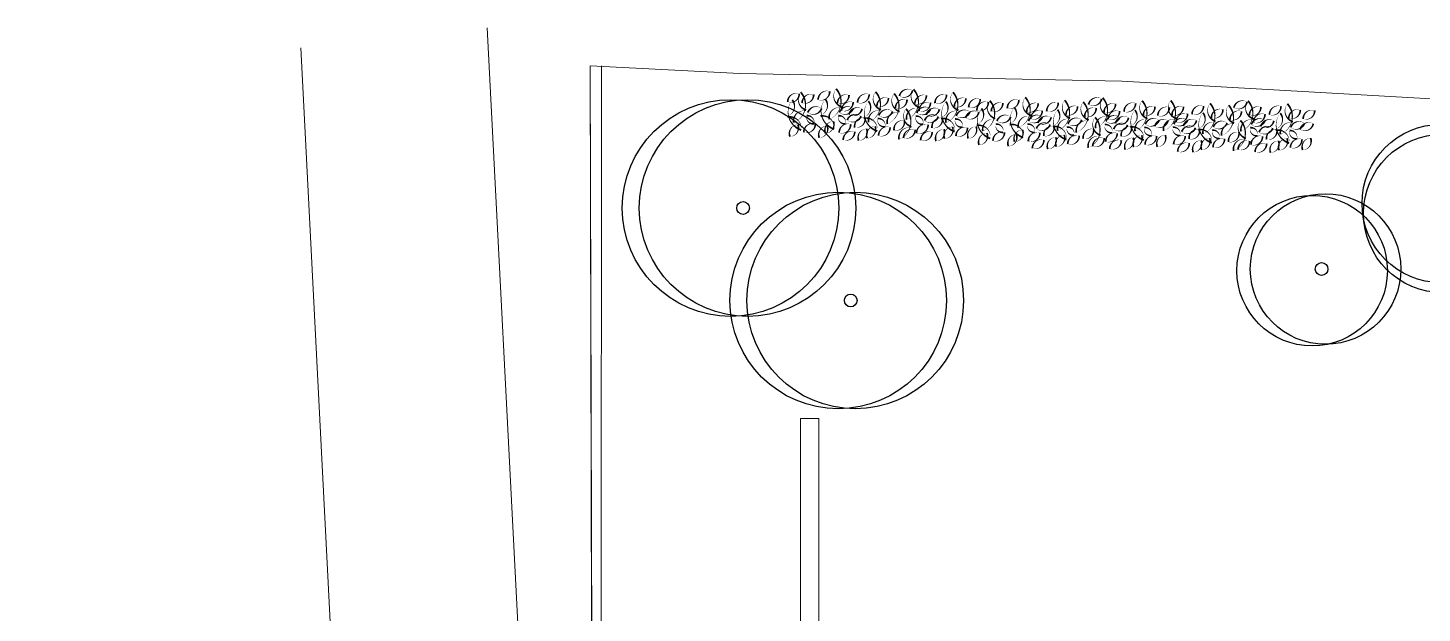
# Model space of a CAD drawing. Header units: metres. Extents: x -45 to 1930, y -347 to 488.
# Drawn here: x 7.01 to 44.99, y 64.46 to 80.4 of the extents above; entities that cross this region are included whole.
import ezdxf

# ---------------------------------------------------------------- set-up
doc = ezdxf.new("R2010")
doc.units = ezdxf.units.M
doc.layers.add('FLOATINGWINDOWS', color=2, linetype='Continuous', plot=False)
doc.layers.add('zariz.predmety', color=203, linetype='Continuous')

msp = doc.modelspace()

# ---------------------------------------------------------------- linework, layer by layer
at = {"linetype": 'Continuous', "lineweight": 0}
for p, q in [((19.522508, 80.396012), (20.608779, 59.272129)), ((22.389654, 58.320279), (22.332592, 79.360269)), ((22.632592, 79.360269), (22.631146, 58.320857)), ((28.0573, 62.758403), (28.0573, 69.754394)), ((28.0573, 69.754394), (28.5573, 69.754394)), ((28.5573, 62.758403), (28.5573, 69.754394))]:
    msp.add_line(p, q, dxfattribs=at)
at = {"linetype": 'Continuous', "lineweight": 0, "flags": 128}
msp.add_lwpolyline([(25.09693, 39.635417), (22.864761, 41.230726), (22.423188, 41.504493), (22.332592, 79.360269), (26.407242, 79.157821), (36.807508, 78.940775), (53.036465, 78.021349), (51.440097, 62.345346), (49.152899, 50.087991), (47.556644, 41.079784), (46.114932, 28.795587), (46.007088, 24.691131), (26.480012, 38.646941)], dxfattribs=at)
at = {"layer": 'FLOATINGWINDOWS', "linetype": 'Continuous', "lineweight": 0, "flags": 128}
msp.add_lwpolyline([(7.010759, 2.526944), (14.522281, 35.791142), (15.503061, 59.247647), (14.443281, 79.856367)], dxfattribs=at)
at = {"layer": 'zariz.predmety', "color": 253, "linetype": 'Continuous', "ltscale": 0.001}
for points in [[(28.023543, 78.605216, 0, 0, 0.520567051), (28.023543, 78.605216, 0, 0.05, 0.520567051), (27.709802, 78.375271, 0, 0.05, 0.520567051), (28.023543, 78.605216, 0.05, 0.05, 0)], [(28.061433, 78.64567, 0, 0, 0.520567051), (28.061433, 78.64567, 0, 0.05, 0.520567051), (28.211264, 78.157308, 0, 0.05, 0.520567051), (28.189584, 78.134206, 0, 0.05, 0.520567051), (27.87249, 77.814834, 0, 0.05, 0.520567051), (28.061433, 78.64567, 0.05, 0.05, 0)], [(28.854064, 78.667061, 0, 0, 0.520567051), (28.854064, 78.667061, 0, 0.05, 0.520567051), (28.540324, 78.437117, 0, 0.05, 0.520567051), (28.854064, 78.667061, 0.05, 0.05, 0)], [(29.028714, 78.735303, 0, 0, 0.520567051), (29.028714, 78.735303, 0, 0.05, 0.520567051), (29.178545, 78.24694, 0, 0.05, 0.520567051), (29.156865, 78.223839, 0, 0.05, 0.520567051), (28.83977, 77.904467, 0, 0.05, 0.520567051), (29.028714, 78.735303, 0.05, 0.05, 0)], [(29.927289, 78.587534, 0, 0, 0.520567051), (29.927289, 78.587534, 0, 0.05, 0.520567051), (29.613548, 78.357589, 0, 0.05, 0.520567051), (29.927289, 78.587534, 0.05, 0.05, 0)], [(30.101939, 78.655776, 0, 0, 0.520567051), (30.101939, 78.655776, 0, 0.05, 0.520567051), (30.25177, 78.167413, 0, 0.05, 0.520567051), (30.230089, 78.144312, 0, 0.05, 0.520567051), (29.912995, 77.82494, 0, 0.05, 0.520567051), (30.101939, 78.655776, 0.05, 0.05, 0)], [(30.608189, 78.606932, 0, 0, 0.520567051), (30.608189, 78.606932, 0, 0.05, 0.520567051), (30.75802, 78.11857, 0, 0.05, 0.520567051), (30.736339, 78.095468, 0, 0.05, 0.520567051), (30.419245, 77.776096, 0, 0.05, 0.520567051), (30.608189, 78.606932, 0.05, 0.05, 0)], [(30.753429, 78.538887, 0, 0, 0.520567051), (30.753429, 78.538887, 0, 0.05, 0.520567051), (31.109999, 78.694339, 0, 0.05, 0.520567051), (30.753429, 78.538887, 0.05, 0.05, 0)], [(31.136834, 78.723718, 0, 0, 0.520567051), (31.136834, 78.723718, 0, 0.05, 0.520567051), (31.286665, 78.235356, 0, 0.05, 0.520567051), (31.264984, 78.212254, 0, 0.05, 0.520567051), (30.94789, 77.892882, 0, 0.05, 0.520567051), (31.136834, 78.723718, 0.05, 0.05, 0)], [(32.210058, 78.644191, 0, 0, 0.520567051), (32.210058, 78.644191, 0, 0.05, 0.520567051), (32.359889, 78.155828, 0, 0.05, 0.520567051), (32.338209, 78.132727, 0, 0.05, 0.520567051), (32.021115, 77.813355, 0, 0.05, 0.520567051), (32.210058, 78.644191, 0.05, 0.05, 0)], [(28.075292, 77.615869, 0, 0, 0.520567051), (28.075292, 77.615869, 0, 0.05, 0.520567051), (27.705532, 77.968324, 0, 0.05, 0.520567051), (27.713125, 77.999083, 0, 0.05, 0.520567051), (27.833233, 78.432812, 0, 0.05, 0.520567051), (28.075292, 77.615869, 0.05, 0.05, 0)], [(28.417757, 78.582089, 0, 0, 0.520567051), (28.417757, 78.582089, 0, 0.05, 0.520567051), (28.104016, 78.352145, 0, 0.05, 0.520567051), (28.417757, 78.582089, 0.05, 0.05, 0)], [(28.631289, 78.201538, 0, 0, 0.520567051), (28.631289, 78.201538, 0, 0.05, 0.520567051), (28.258317, 78.091088, 0, 0.05, 0.520567051), (28.631289, 78.201538, 0.05, 0.05, 0)], [(28.973638, 77.639994, 0, 0, 0.520567051), (28.973638, 77.639994, 0, 0.05, 0.520567051), (28.603877, 77.992449, 0, 0.05, 0.520567051), (28.61147, 78.023207, 0, 0.05, 0.520567051), (28.731579, 78.456936, 0, 0.05, 0.520567051), (28.973638, 77.639994, 0.05, 0.05, 0)], [(29.380309, 78.570038, 0, 0, 0.520567051), (29.380309, 78.570038, 0, 0.05, 0.520567051), (29.066568, 78.340093, 0, 0.05, 0.520567051), (29.380309, 78.570038, 0.05, 0.05, 0)], [(29.492698, 78.201372, 0, 0, 0.520567051), (29.492698, 78.201372, 0, 0.05, 0.520567051), (29.119726, 78.090922, 0, 0.05, 0.520567051), (29.492698, 78.201372, 0.05, 0.05, 0)], [(29.490982, 78.373565, 0, 0, 0.520567051), (29.490982, 78.373565, 0, 0.05, 0.520567051), (29.177241, 78.143621, 0, 0.05, 0.520567051), (29.490982, 78.373565, 0.05, 0.05, 0)], [(29.377457, 78.035968, 0, 0, 0.520567051), (29.377457, 78.035968, 0, 0.05, 0.520567051), (29.734027, 78.19142, 0, 0.05, 0.520567051), (29.377457, 78.035968, 0.05, 0.05, 0)], [(30.149792, 77.583323, 0, 0, 0.520567051), (30.149792, 77.583323, 0, 0.05, 0.520567051), (29.780032, 77.935778, 0, 0.05, 0.520567051), (29.787624, 77.966536, 0, 0.05, 0.520567051), (29.907733, 78.400265, 0, 0.05, 0.520567051), (30.149792, 77.583323, 0.05, 0.05, 0)], [(30.453533, 78.490511, 0, 0, 0.520567051), (30.453533, 78.490511, 0, 0.05, 0.520567051), (30.139792, 78.260566, 0, 0.05, 0.520567051), (30.453533, 78.490511, 0.05, 0.05, 0)], [(30.959783, 78.441667, 0, 0, 0.520567051), (30.959783, 78.441667, 0, 0.05, 0.520567051), (30.646043, 78.211723, 0, 0.05, 0.520567051), (30.959783, 78.441667, 0.05, 0.05, 0)], [(31.488428, 78.558453, 0, 0, 0.520567051), (31.488428, 78.558453, 0, 0.05, 0.520567051), (31.174688, 78.328509, 0, 0.05, 0.520567051), (31.488428, 78.558453, 0.05, 0.05, 0)], [(31.600818, 78.189787, 0, 0, 0.520567051), (31.600818, 78.189787, 0, 0.05, 0.520567051), (31.227845, 78.079338, 0, 0.05, 0.520567051), (31.600818, 78.189787, 0.05, 0.05, 0)], [(31.599101, 78.361981, 0, 0, 0.520567051), (31.599101, 78.361981, 0, 0.05, 0.520567051), (31.28536, 78.132036, 0, 0.05, 0.520567051), (31.599101, 78.361981, 0.05, 0.05, 0)], [(32.035409, 78.575949, 0, 0, 0.520567051), (32.035409, 78.575949, 0, 0.05, 0.520567051), (31.721668, 78.346005, 0, 0.05, 0.520567051), (32.035409, 78.575949, 0.05, 0.05, 0)], [(32.257911, 77.571738, 0, 0, 0.520567051), (32.257911, 77.571738, 0, 0.05, 0.520567051), (31.888151, 77.924193, 0, 0.05, 0.520567051), (31.895744, 77.954951, 0, 0.05, 0.520567051), (32.015853, 78.388681, 0, 0.05, 0.520567051), (32.257911, 77.571738, 0.05, 0.05, 0)], [(32.561653, 78.478926, 0, 0, 0.520567051), (32.561653, 78.478926, 0, 0.05, 0.520567051), (32.247912, 78.248982, 0, 0.05, 0.520567051), (32.561653, 78.478926, 0.05, 0.05, 0)], [(32.954239, 78.461981, 0, 0, 0.520567051), (32.954239, 78.461981, 0, 0.05, 0.520567051), (32.640498, 78.232037, 0, 0.05, 0.520567051), (32.954239, 78.461981, 0.05, 0.05, 0)], [(33.17566, 78.374756, 0, 0, 0.520567051), (33.17566, 78.374756, 0, 0.05, 0.520567051), (32.861919, 78.144812, 0, 0.05, 0.520567051), (33.17566, 78.374756, 0.05, 0.05, 0)], [(33.21355, 78.41521, 0, 0, 0.520567051), (33.21355, 78.41521, 0, 0.05, 0.520567051), (33.363381, 77.926848, 0, 0.05, 0.520567051), (33.341701, 77.903747, 0, 0.05, 0.520567051), (33.024607, 77.584375, 0, 0.05, 0.520567051), (33.21355, 78.41521, 0.05, 0.05, 0)], [(33.569874, 78.35163, 0, 0, 0.520567051), (33.569874, 78.35163, 0, 0.05, 0.520567051), (33.256133, 78.121685, 0, 0.05, 0.520567051), (33.569874, 78.35163, 0.05, 0.05, 0)], [(34.006181, 78.436601, 0, 0, 0.520567051), (34.006181, 78.436601, 0, 0.05, 0.520567051), (33.692441, 78.206657, 0, 0.05, 0.520567051), (34.006181, 78.436601, 0.05, 0.05, 0)], [(34.125755, 77.409534, 0, 0, 0.520567051), (34.125755, 77.409534, 0, 0.05, 0.520567051), (33.755994, 77.761989, 0, 0.05, 0.520567051), (33.763587, 77.792747, 0, 0.05, 0.520567051), (33.883696, 78.226477, 0, 0.05, 0.520567051), (34.125755, 77.409534, 0.05, 0.05, 0)], [(34.180831, 78.504843, 0, 0, 0.520567051), (34.180831, 78.504843, 0, 0.05, 0.520567051), (34.330662, 78.016481, 0, 0.05, 0.520567051), (34.308982, 77.993379, 0, 0.05, 0.520567051), (33.991887, 77.674007, 0, 0.05, 0.520567051), (34.180831, 78.504843, 0.05, 0.05, 0)], [(34.532426, 78.339578, 0, 0, 0.520567051), (34.532426, 78.339578, 0, 0.05, 0.520567051), (34.218685, 78.109634, 0, 0.05, 0.520567051), (34.532426, 78.339578, 0.05, 0.05, 0)], [(35.079406, 78.357074, 0, 0, 0.520567051), (35.079406, 78.357074, 0, 0.05, 0.520567051), (34.765665, 78.12713, 0, 0.05, 0.520567051), (35.079406, 78.357074, 0.05, 0.05, 0)], [(35.254056, 78.425316, 0, 0, 0.520567051), (35.254056, 78.425316, 0, 0.05, 0.520567051), (35.403887, 77.936953, 0, 0.05, 0.520567051), (35.382206, 77.913852, 0, 0.05, 0.520567051), (35.065112, 77.59448, 0, 0.05, 0.520567051), (35.254056, 78.425316, 0.05, 0.05, 0)], [(35.60565, 78.260051, 0, 0, 0.520567051), (35.60565, 78.260051, 0, 0.05, 0.520567051), (35.29191, 78.030107, 0, 0.05, 0.520567051), (35.60565, 78.260051, 0.05, 0.05, 0)], [(35.760306, 78.376472, 0, 0, 0.520567051), (35.760306, 78.376472, 0, 0.05, 0.520567051), (35.910137, 77.88811, 0, 0.05, 0.520567051), (35.888456, 77.865009, 0, 0.05, 0.520567051), (35.571362, 77.545637, 0, 0.05, 0.520567051), (35.760306, 78.376472, 0.05, 0.05, 0)], [(36.1119, 78.211208, 0, 0, 0.520567051), (36.1119, 78.211208, 0, 0.05, 0.520567051), (35.79816, 77.981263, 0, 0.05, 0.520567051), (36.1119, 78.211208, 0.05, 0.05, 0)], [(35.905546, 78.308427, 0, 0, 0.520567051), (35.905546, 78.308427, 0, 0.05, 0.520567051), (36.262116, 78.463879, 0, 0.05, 0.520567051), (35.905546, 78.308427, 0.05, 0.05, 0)], [(36.288951, 78.493258, 0, 0, 0.520567051), (36.288951, 78.493258, 0, 0.05, 0.520567051), (36.438782, 78.004896, 0, 0.05, 0.520567051), (36.417101, 77.981795, 0, 0.05, 0.520567051), (36.100007, 77.662423, 0, 0.05, 0.520567051), (36.288951, 78.493258, 0.05, 0.05, 0)], [(36.640545, 78.327994, 0, 0, 0.520567051), (36.640545, 78.327994, 0, 0.05, 0.520567051), (36.326805, 78.098049, 0, 0.05, 0.520567051), (36.640545, 78.327994, 0.05, 0.05, 0)], [(37.187526, 78.34549, 0, 0, 0.520567051), (37.187526, 78.34549, 0, 0.05, 0.520567051), (36.873785, 78.115545, 0, 0.05, 0.520567051), (37.187526, 78.34549, 0.05, 0.05, 0)], [(37.362175, 78.413731, 0, 0, 0.520567051), (37.362175, 78.413731, 0, 0.05, 0.520567051), (37.512006, 77.925369, 0, 0.05, 0.520567051), (37.490326, 77.902267, 0, 0.05, 0.520567051), (37.173232, 77.582895, 0, 0.05, 0.520567051), (37.362175, 78.413731, 0.05, 0.05, 0)], [(37.71377, 78.248466, 0, 0, 0.520567051), (37.71377, 78.248466, 0, 0.05, 0.520567051), (37.400029, 78.018522, 0, 0.05, 0.520567051), (37.71377, 78.248466, 0.05, 0.05, 0)], [(38.106356, 78.231521, 0, 0, 0.520567051), (38.106356, 78.231521, 0, 0.05, 0.520567051), (37.792615, 78.001577, 0, 0.05, 0.520567051), (38.106356, 78.231521, 0.05, 0.05, 0)], [(38.140748, 78.419884, 0, 0, 0.520567051), (38.140748, 78.419884, 0, 0.05, 0.520567051), (38.290579, 77.931522, 0, 0.05, 0.520567051), (38.268899, 77.90842, 0, 0.05, 0.520567051), (37.951805, 77.589048, 0, 0.05, 0.520567051), (38.140748, 78.419884, 0.05, 0.05, 0)], [(38.492343, 78.254619, 0, 0, 0.520567051), (38.492343, 78.254619, 0, 0.05, 0.520567051), (38.178602, 78.024675, 0, 0.05, 0.520567051), (38.492343, 78.254619, 0.05, 0.05, 0)], [(39.039323, 78.272115, 0, 0, 0.520567051), (39.039323, 78.272115, 0, 0.05, 0.520567051), (38.725582, 78.042171, 0, 0.05, 0.520567051), (39.039323, 78.272115, 0.05, 0.05, 0)], [(39.213973, 78.340357, 0, 0, 0.520567051), (39.213973, 78.340357, 0, 0.05, 0.520567051), (39.363804, 77.851994, 0, 0.05, 0.520567051), (39.342123, 77.828893, 0, 0.05, 0.520567051), (39.025029, 77.509521, 0, 0.05, 0.520567051), (39.213973, 78.340357, 0.05, 0.05, 0)], [(39.720223, 78.291513, 0, 0, 0.520567051), (39.720223, 78.291513, 0, 0.05, 0.520567051), (39.870054, 77.803151, 0, 0.05, 0.520567051), (39.848374, 77.780049, 0, 0.05, 0.520567051), (39.531279, 77.460678, 0, 0.05, 0.520567051), (39.720223, 78.291513, 0.05, 0.05, 0)], [(39.865463, 78.223468, 0, 0, 0.520567051), (39.865463, 78.223468, 0, 0.05, 0.520567051), (40.222034, 78.37892, 0, 0.05, 0.520567051), (39.865463, 78.223468, 0.05, 0.05, 0)], [(40.248868, 78.408299, 0, 0, 0.520567051), (40.248868, 78.408299, 0, 0.05, 0.520567051), (40.398699, 77.919937, 0, 0.05, 0.520567051), (40.377019, 77.896835, 0, 0.05, 0.520567051), (40.059924, 77.577463, 0, 0.05, 0.520567051), (40.248868, 78.408299, 0.05, 0.05, 0)], [(40.600463, 78.243035, 0, 0, 0.520567051), (40.600463, 78.243035, 0, 0.05, 0.520567051), (40.286722, 78.01309, 0, 0.05, 0.520567051), (40.600463, 78.243035, 0.05, 0.05, 0)], [(41.147443, 78.26053, 0, 0, 0.520567051), (41.147443, 78.26053, 0, 0.05, 0.520567051), (40.833702, 78.030586, 0, 0.05, 0.520567051), (41.147443, 78.26053, 0.05, 0.05, 0)], [(41.322093, 78.328772, 0, 0, 0.520567051), (41.322093, 78.328772, 0, 0.05, 0.520567051), (41.471924, 77.84041, 0, 0.05, 0.520567051), (41.450243, 77.817308, 0, 0.05, 0.520567051), (41.133149, 77.497936, 0, 0.05, 0.520567051), (41.322093, 78.328772, 0.05, 0.05, 0)], [(28.427004, 77.782257, 0, 0, 0.520567051), (28.427004, 77.782257, 0, 0.05, 0.520567051), (28.227294, 78.00455, 0, 0.05, 0.520567051), (28.427004, 77.782257, 0.05, 0.05, 0)], [(28.953874, 77.850791, 0, 0, 0.520567051), (28.953874, 77.850791, 0, 0.05, 0.520567051), (28.738424, 77.526925, 0, 0.05, 0.520567051), (28.953874, 77.850791, 0.05, 0.05, 0)], [(29.288413, 77.782091, 0, 0, 0.520567051), (29.288413, 77.782091, 0, 0.05, 0.520567051), (29.088703, 78.004384, 0, 0.05, 0.520567051), (29.288413, 77.782091, 0.05, 0.05, 0)], [(29.704514, 77.993014, 0, 0, 0.520567051), (29.704514, 77.993014, 0, 0.05, 0.520567051), (29.331541, 77.882564, 0, 0.05, 0.520567051), (29.704514, 77.993014, 0.05, 0.05, 0)], [(29.534305, 77.68391, 0, 0, 0.520567051), (29.534305, 77.68391, 0, 0.05, 0.520567051), (29.817406, 77.950671, 0, 0.05, 0.520567051), (29.534305, 77.68391, 0.05, 0.05, 0)], [(30.361638, 77.702564, 0, 0, 0.520567051), (30.361638, 77.702564, 0, 0.05, 0.520567051), (30.161928, 77.924857, 0, 0.05, 0.520567051), (30.361638, 77.702564, 0.05, 0.05, 0)], [(30.565923, 78.121845, 0, 0, 0.520567051), (30.565923, 78.121845, 0, 0.05, 0.520567051), (30.19295, 78.011395, 0, 0.05, 0.520567051), (30.565923, 78.121845, 0.05, 0.05, 0)], [(30.607529, 77.604383, 0, 0, 0.520567051), (30.607529, 77.604383, 0, 0.05, 0.520567051), (30.890631, 77.871144, 0, 0.05, 0.520567051), (30.607529, 77.604383, 0.05, 0.05, 0)], [(30.93162, 78.190823, 0, 0, 0.520567051), (30.93162, 78.190823, 0, 0.05, 0.520567051), (31.081451, 77.702461, 0, 0.05, 0.520567051), (31.059771, 77.679359, 0, 0.05, 0.520567051), (30.742677, 77.359988, 0, 0.05, 0.520567051), (30.93162, 78.190823, 0.05, 0.05, 0)], [(31.396533, 77.770506, 0, 0, 0.520567051), (31.396533, 77.770506, 0, 0.05, 0.520567051), (31.196823, 77.992799, 0, 0.05, 0.520567051), (31.396533, 77.770506, 0.05, 0.05, 0)], [(31.812634, 77.98143, 0, 0, 0.520567051), (31.812634, 77.98143, 0, 0.05, 0.520567051), (31.439661, 77.87098, 0, 0.05, 0.520567051), (31.812634, 77.98143, 0.05, 0.05, 0)], [(31.485576, 78.024383, 0, 0, 0.520567051), (31.485576, 78.024383, 0, 0.05, 0.520567051), (31.842147, 78.179835, 0, 0.05, 0.520567051), (31.485576, 78.024383, 0.05, 0.05, 0)], [(31.642425, 77.672325, 0, 0, 0.520567051), (31.642425, 77.672325, 0, 0.05, 0.520567051), (31.925526, 77.939086, 0, 0.05, 0.520567051), (31.642425, 77.672325, 0.05, 0.05, 0)], [(32.469757, 77.690979, 0, 0, 0.520567051), (32.469757, 77.690979, 0, 0.05, 0.520567051), (32.270048, 77.913272, 0, 0.05, 0.520567051), (32.469757, 77.690979, 0.05, 0.05, 0)], [(32.674043, 78.11026, 0, 0, 0.520567051), (32.674043, 78.11026, 0, 0.05, 0.520567051), (32.30107, 77.99981, 0, 0.05, 0.520567051), (32.674043, 78.11026, 0.05, 0.05, 0)], [(32.558801, 77.944856, 0, 0, 0.520567051), (32.558801, 77.944856, 0, 0.05, 0.520567051), (32.915371, 78.100308, 0, 0.05, 0.520567051), (32.558801, 77.944856, 0.05, 0.05, 0)], [(33.227409, 77.38541, 0, 0, 0.520567051), (33.227409, 77.38541, 0, 0.05, 0.520567051), (32.857649, 77.737865, 0, 0.05, 0.520567051), (32.865242, 77.768623, 0, 0.05, 0.520567051), (32.98535, 78.202352, 0, 0.05, 0.520567051), (33.227409, 77.38541, 0.05, 0.05, 0)], [(33.783406, 77.971079, 0, 0, 0.520567051), (33.783406, 77.971079, 0, 0.05, 0.520567051), (33.410434, 77.860629, 0, 0.05, 0.520567051), (33.783406, 77.971079, 0.05, 0.05, 0)], [(34.644815, 77.970912, 0, 0, 0.520567051), (34.644815, 77.970912, 0, 0.05, 0.520567051), (34.271843, 77.860463, 0, 0.05, 0.520567051), (34.644815, 77.970912, 0.05, 0.05, 0)], [(34.643099, 78.143106, 0, 0, 0.520567051), (34.643099, 78.143106, 0, 0.05, 0.520567051), (34.329358, 77.913161, 0, 0.05, 0.520567051), (34.643099, 78.143106, 0.05, 0.05, 0)], [(34.529574, 77.805508, 0, 0, 0.520567051), (34.529574, 77.805508, 0, 0.05, 0.520567051), (34.886144, 77.96096, 0, 0.05, 0.520567051), (34.529574, 77.805508, 0.05, 0.05, 0)], [(35.301909, 77.352863, 0, 0, 0.520567051), (35.301909, 77.352863, 0, 0.05, 0.520567051), (34.932149, 77.705318, 0, 0.05, 0.520567051), (34.939741, 77.736076, 0, 0.05, 0.520567051), (35.05985, 78.169806, 0, 0.05, 0.520567051), (35.301909, 77.352863, 0.05, 0.05, 0)], [(35.71804, 77.891385, 0, 0, 0.520567051), (35.71804, 77.891385, 0, 0.05, 0.520567051), (35.345067, 77.780935, 0, 0.05, 0.520567051), (35.71804, 77.891385, 0.05, 0.05, 0)], [(36.083737, 77.960364, 0, 0, 0.520567051), (36.083737, 77.960364, 0, 0.05, 0.520567051), (36.233569, 77.472001, 0, 0.05, 0.520567051), (36.211888, 77.4489, 0, 0.05, 0.520567051), (35.894794, 77.129528, 0, 0.05, 0.520567051), (36.083737, 77.960364, 0.05, 0.05, 0)], [(36.752935, 77.959328, 0, 0, 0.520567051), (36.752935, 77.959328, 0, 0.05, 0.520567051), (36.379962, 77.848878, 0, 0.05, 0.520567051), (36.752935, 77.959328, 0.05, 0.05, 0)], [(36.751218, 78.131521, 0, 0, 0.520567051), (36.751218, 78.131521, 0, 0.05, 0.520567051), (36.437477, 77.901576, 0, 0.05, 0.520567051), (36.751218, 78.131521, 0.05, 0.05, 0)], [(36.637693, 77.793923, 0, 0, 0.520567051), (36.637693, 77.793923, 0, 0.05, 0.520567051), (36.994264, 77.949375, 0, 0.05, 0.520567051), (36.637693, 77.793923, 0.05, 0.05, 0)], [(37.410029, 77.341278, 0, 0, 0.520567051), (37.410029, 77.341278, 0, 0.05, 0.520567051), (37.040268, 77.693733, 0, 0.05, 0.520567051), (37.047861, 77.724492, 0, 0.05, 0.520567051), (37.16797, 78.158221, 0, 0.05, 0.520567051), (37.410029, 77.341278, 0.05, 0.05, 0)], [(37.82616, 77.8798, 0, 0, 0.520567051), (37.82616, 77.8798, 0, 0.05, 0.520567051), (37.453187, 77.769351, 0, 0.05, 0.520567051), (37.82616, 77.8798, 0.05, 0.05, 0)], [(37.710918, 77.714396, 0, 0, 0.520567051), (37.710918, 77.714396, 0, 0.05, 0.520567051), (38.067488, 77.869848, 0, 0.05, 0.520567051), (37.710918, 77.714396, 0.05, 0.05, 0)], [(38.604733, 77.885953, 0, 0, 0.520567051), (38.604733, 77.885953, 0, 0.05, 0.520567051), (38.23176, 77.775504, 0, 0.05, 0.520567051), (38.604733, 77.885953, 0.05, 0.05, 0)], [(38.603016, 78.058147, 0, 0, 0.520567051), (38.603016, 78.058147, 0, 0.05, 0.520567051), (38.289275, 77.828202, 0, 0.05, 0.520567051), (38.603016, 78.058147, 0.05, 0.05, 0)], [(38.489491, 77.720549, 0, 0, 0.520567051), (38.489491, 77.720549, 0, 0.05, 0.520567051), (38.846061, 77.876001, 0, 0.05, 0.520567051), (38.489491, 77.720549, 0.05, 0.05, 0)], [(39.261826, 77.267904, 0, 0, 0.520567051), (39.261826, 77.267904, 0, 0.05, 0.520567051), (38.892066, 77.620359, 0, 0.05, 0.520567051), (38.899659, 77.651117, 0, 0.05, 0.520567051), (39.019767, 78.084847, 0, 0.05, 0.520567051), (39.261826, 77.267904, 0.05, 0.05, 0)], [(39.565568, 78.175092, 0, 0, 0.520567051), (39.565568, 78.175092, 0, 0.05, 0.520567051), (39.251827, 77.945148, 0, 0.05, 0.520567051), (39.565568, 78.175092, 0.05, 0.05, 0)], [(39.677957, 77.806426, 0, 0, 0.520567051), (39.677957, 77.806426, 0, 0.05, 0.520567051), (39.304985, 77.695976, 0, 0.05, 0.520567051), (39.677957, 77.806426, 0.05, 0.05, 0)], [(40.071818, 78.126249, 0, 0, 0.520567051), (40.071818, 78.126249, 0, 0.05, 0.520567051), (39.758077, 77.896304, 0, 0.05, 0.520567051), (40.071818, 78.126249, 0.05, 0.05, 0)], [(40.043655, 77.875405, 0, 0, 0.520567051), (40.043655, 77.875405, 0, 0.05, 0.520567051), (40.193486, 77.387042, 0, 0.05, 0.520567051), (40.171805, 77.363941, 0, 0.05, 0.520567051), (39.854711, 77.044569, 0, 0.05, 0.520567051), (40.043655, 77.875405, 0.05, 0.05, 0)], [(40.712852, 77.874369, 0, 0, 0.520567051), (40.712852, 77.874369, 0, 0.05, 0.520567051), (40.33988, 77.763919, 0, 0.05, 0.520567051), (40.712852, 77.874369, 0.05, 0.05, 0)], [(40.711135, 78.046562, 0, 0, 0.520567051), (40.711135, 78.046562, 0, 0.05, 0.520567051), (40.397395, 77.816617, 0, 0.05, 0.520567051), (40.711135, 78.046562, 0.05, 0.05, 0)], [(40.597611, 77.708964, 0, 0, 0.520567051), (40.597611, 77.708964, 0, 0.05, 0.520567051), (40.954181, 77.864416, 0, 0.05, 0.520567051), (40.597611, 77.708964, 0.05, 0.05, 0)], [(41.369946, 77.256319, 0, 0, 0.520567051), (41.369946, 77.256319, 0, 0.05, 0.520567051), (41.000186, 77.608774, 0, 0.05, 0.520567051), (41.007778, 77.639533, 0, 0.05, 0.520567051), (41.127887, 78.073262, 0, 0.05, 0.520567051), (41.369946, 77.256319, 0.05, 0.05, 0)], [(41.673687, 78.163507, 0, 0, 0.520567051), (41.673687, 78.163507, 0, 0.05, 0.520567051), (41.359946, 77.933563, 0, 0.05, 0.520567051), (41.673687, 78.163507, 0.05, 0.05, 0)], [(41.786077, 77.794841, 0, 0, 0.520567051), (41.786077, 77.794841, 0, 0.05, 0.520567051), (41.413104, 77.684392, 0, 0.05, 0.520567051), (41.786077, 77.794841, 0.05, 0.05, 0)], [(42.066273, 78.146562, 0, 0, 0.520567051), (42.066273, 78.146562, 0, 0.05, 0.520567051), (41.752532, 77.916618, 0, 0.05, 0.520567051), (42.066273, 78.146562, 0.05, 0.05, 0)], [(27.986593, 77.761159, 0, 0, 0.520567051), (27.986593, 77.761159, 0, 0.05, 0.520567051), (27.771144, 77.437293, 0, 0.05, 0.520567051), (27.986593, 77.761159, 0.05, 0.05, 0)], [(28.149442, 77.551945, 0, 0, 0.520567051), (28.149442, 77.551945, 0, 0.05, 0.520567051), (28.463182, 77.78189, 0, 0.05, 0.520567051), (28.149442, 77.551945, 0.05, 0.05, 0)], [(28.785197, 77.727718, 0, 0, 0.520567051), (28.785197, 77.727718, 0, 0.05, 0.520567051), (28.569747, 77.403852, 0, 0.05, 0.520567051), (28.785197, 77.727718, 0.05, 0.05, 0)], [(29.111993, 77.539894, 0, 0, 0.520567051), (29.111993, 77.539894, 0, 0.05, 0.520567051), (29.425734, 77.769838, 0, 0.05, 0.520567051), (29.111993, 77.539894, 0.05, 0.05, 0)], [(29.222666, 77.343421, 0, 0, 0.520567051), (29.222666, 77.343421, 0, 0.05, 0.520567051), (29.536407, 77.573366, 0, 0.05, 0.520567051), (29.222666, 77.343421, 0.05, 0.05, 0)], [(29.858422, 77.64819, 0, 0, 0.520567051), (29.858422, 77.64819, 0, 0.05, 0.520567051), (29.642972, 77.324324, 0, 0.05, 0.520567051), (29.858422, 77.64819, 0.05, 0.05, 0)], [(30.090191, 77.71428, 0, 0, 0.520567051), (30.090191, 77.71428, 0, 0.05, 0.520567051), (29.874742, 77.390414, 0, 0.05, 0.520567051), (30.090191, 77.71428, 0.05, 0.05, 0)], [(30.185218, 77.460367, 0, 0, 0.520567051), (30.185218, 77.460367, 0, 0.05, 0.520567051), (30.498959, 77.690311, 0, 0.05, 0.520567051), (30.185218, 77.460367, 0.05, 0.05, 0)], [(31.180341, 77.628183, 0, 0, 0.520567051), (31.180341, 77.628183, 0, 0.05, 0.520567051), (30.8666, 77.398239, 0, 0.05, 0.520567051), (31.180341, 77.628183, 0.05, 0.05, 0)], [(31.220113, 77.528309, 0, 0, 0.520567051), (31.220113, 77.528309, 0, 0.05, 0.520567051), (31.533854, 77.758254, 0, 0.05, 0.520567051), (31.220113, 77.528309, 0.05, 0.05, 0)], [(31.330786, 77.331837, 0, 0, 0.520567051), (31.330786, 77.331837, 0, 0.05, 0.520567051), (31.644527, 77.561781, 0, 0.05, 0.520567051), (31.330786, 77.331837, 0.05, 0.05, 0)], [(31.966541, 77.636606, 0, 0, 0.520567051), (31.966541, 77.636606, 0, 0.05, 0.520567051), (31.751092, 77.31274, 0, 0.05, 0.520567051), (31.966541, 77.636606, 0.05, 0.05, 0)], [(32.198311, 77.702695, 0, 0, 0.520567051), (32.198311, 77.702695, 0, 0.05, 0.520567051), (31.982861, 77.378829, 0, 0.05, 0.520567051), (32.198311, 77.702695, 0.05, 0.05, 0)], [(32.293338, 77.448782, 0, 0, 0.520567051), (32.293338, 77.448782, 0, 0.05, 0.520567051), (32.607078, 77.678727, 0, 0.05, 0.520567051), (32.293338, 77.448782, 0.05, 0.05, 0)], [(32.841874, 77.709558, 0, 0, 0.520567051), (32.841874, 77.709558, 0, 0.05, 0.520567051), (32.626424, 77.385692, 0, 0.05, 0.520567051), (32.841874, 77.709558, 0.05, 0.05, 0)], [(33.13871, 77.530699, 0, 0, 0.520567051), (33.13871, 77.530699, 0, 0.05, 0.520567051), (32.923261, 77.206833, 0, 0.05, 0.520567051), (33.13871, 77.530699, 0.05, 0.05, 0)], [(33.301559, 77.321486, 0, 0, 0.520567051), (33.301559, 77.321486, 0, 0.05, 0.520567051), (33.6153, 77.55143, 0, 0.05, 0.520567051), (33.301559, 77.321486, 0.05, 0.05, 0)], [(33.579121, 77.551797, 0, 0, 0.520567051), (33.579121, 77.551797, 0, 0.05, 0.520567051), (33.379411, 77.77409, 0, 0.05, 0.520567051), (33.579121, 77.551797, 0.05, 0.05, 0)], [(33.937314, 77.497258, 0, 0, 0.520567051), (33.937314, 77.497258, 0, 0.05, 0.520567051), (33.721865, 77.173392, 0, 0.05, 0.520567051), (33.937314, 77.497258, 0.05, 0.05, 0)], [(34.105991, 77.620332, 0, 0, 0.520567051), (34.105991, 77.620332, 0, 0.05, 0.520567051), (33.890541, 77.296466, 0, 0.05, 0.520567051), (34.105991, 77.620332, 0.05, 0.05, 0)], [(34.44053, 77.551631, 0, 0, 0.520567051), (34.44053, 77.551631, 0, 0.05, 0.520567051), (34.24082, 77.773924, 0, 0.05, 0.520567051), (34.44053, 77.551631, 0.05, 0.05, 0)], [(34.26411, 77.309434, 0, 0, 0.520567051), (34.26411, 77.309434, 0, 0.05, 0.520567051), (34.577851, 77.539379, 0, 0.05, 0.520567051), (34.26411, 77.309434, 0.05, 0.05, 0)], [(34.856631, 77.762555, 0, 0, 0.520567051), (34.856631, 77.762555, 0, 0.05, 0.520567051), (34.483658, 77.652105, 0, 0.05, 0.520567051), (34.856631, 77.762555, 0.05, 0.05, 0)], [(34.686422, 77.45345, 0, 0, 0.520567051), (34.686422, 77.45345, 0, 0.05, 0.520567051), (34.969523, 77.720211, 0, 0.05, 0.520567051), (34.686422, 77.45345, 0.05, 0.05, 0)], [(35.242308, 77.48382, 0, 0, 0.520567051), (35.242308, 77.48382, 0, 0.05, 0.520567051), (35.026859, 77.159954, 0, 0.05, 0.520567051), (35.242308, 77.48382, 0.05, 0.05, 0)], [(35.513755, 77.472104, 0, 0, 0.520567051), (35.513755, 77.472104, 0, 0.05, 0.520567051), (35.314045, 77.694397, 0, 0.05, 0.520567051), (35.513755, 77.472104, 0.05, 0.05, 0)], [(35.337335, 77.229907, 0, 0, 0.520567051), (35.337335, 77.229907, 0, 0.05, 0.520567051), (35.651076, 77.459852, 0, 0.05, 0.520567051), (35.337335, 77.229907, 0.05, 0.05, 0)], [(35.759647, 77.373923, 0, 0, 0.520567051), (35.759647, 77.373923, 0, 0.05, 0.520567051), (36.042748, 77.640684, 0, 0.05, 0.520567051), (35.759647, 77.373923, 0.05, 0.05, 0)], [(36.54865, 77.540047, 0, 0, 0.520567051), (36.54865, 77.540047, 0, 0.05, 0.520567051), (36.34894, 77.762339, 0, 0.05, 0.520567051), (36.54865, 77.540047, 0.05, 0.05, 0)], [(36.37223, 77.29785, 0, 0, 0.520567051), (36.37223, 77.29785, 0, 0.05, 0.520567051), (36.685971, 77.527794, 0, 0.05, 0.520567051), (36.37223, 77.29785, 0.05, 0.05, 0)], [(36.964751, 77.75097, 0, 0, 0.520567051), (36.964751, 77.75097, 0, 0.05, 0.520567051), (36.591778, 77.64052, 0, 0.05, 0.520567051), (36.964751, 77.75097, 0.05, 0.05, 0)], [(36.794542, 77.441865, 0, 0, 0.520567051), (36.794542, 77.441865, 0, 0.05, 0.520567051), (37.077643, 77.708627, 0, 0.05, 0.520567051), (36.794542, 77.441865, 0.05, 0.05, 0)], [(37.350428, 77.472236, 0, 0, 0.520567051), (37.350428, 77.472236, 0, 0.05, 0.520567051), (37.134978, 77.14837, 0, 0.05, 0.520567051), (37.350428, 77.472236, 0.05, 0.05, 0)], [(37.621874, 77.460519, 0, 0, 0.520567051), (37.621874, 77.460519, 0, 0.05, 0.520567051), (37.422165, 77.682812, 0, 0.05, 0.520567051), (37.621874, 77.460519, 0.05, 0.05, 0)], [(37.445455, 77.218323, 0, 0, 0.520567051), (37.445455, 77.218323, 0, 0.05, 0.520567051), (37.759195, 77.448267, 0, 0.05, 0.520567051), (37.445455, 77.218323, 0.05, 0.05, 0)], [(37.993991, 77.479098, 0, 0, 0.520567051), (37.993991, 77.479098, 0, 0.05, 0.520567051), (37.778541, 77.155232, 0, 0.05, 0.520567051), (37.993991, 77.479098, 0.05, 0.05, 0)], [(38.400447, 77.466672, 0, 0, 0.520567051), (38.400447, 77.466672, 0, 0.05, 0.520567051), (38.200738, 77.688965, 0, 0.05, 0.520567051), (38.400447, 77.466672, 0.05, 0.05, 0)], [(38.224028, 77.224475, 0, 0, 0.520567051), (38.224028, 77.224475, 0, 0.05, 0.520567051), (38.537768, 77.45442, 0, 0.05, 0.520567051), (38.224028, 77.224475, 0.05, 0.05, 0)], [(38.816548, 77.677595, 0, 0, 0.520567051), (38.816548, 77.677595, 0, 0.05, 0.520567051), (38.443576, 77.567146, 0, 0.05, 0.520567051), (38.816548, 77.677595, 0.05, 0.05, 0)], [(38.646339, 77.368491, 0, 0, 0.520567051), (38.646339, 77.368491, 0, 0.05, 0.520567051), (38.92944, 77.635252, 0, 0.05, 0.520567051), (38.646339, 77.368491, 0.05, 0.05, 0)], [(39.473672, 77.387145, 0, 0, 0.520567051), (39.473672, 77.387145, 0, 0.05, 0.520567051), (39.273962, 77.609438, 0, 0.05, 0.520567051), (39.473672, 77.387145, 0.05, 0.05, 0)], [(39.719564, 77.288964, 0, 0, 0.520567051), (39.719564, 77.288964, 0, 0.05, 0.520567051), (40.002665, 77.555725, 0, 0.05, 0.520567051), (39.719564, 77.288964, 0.05, 0.05, 0)], [(40.508567, 77.455087, 0, 0, 0.520567051), (40.508567, 77.455087, 0, 0.05, 0.520567051), (40.308857, 77.67738, 0, 0.05, 0.520567051), (40.508567, 77.455087, 0.05, 0.05, 0)], [(40.924668, 77.666011, 0, 0, 0.520567051), (40.924668, 77.666011, 0, 0.05, 0.520567051), (40.551695, 77.555561, 0, 0.05, 0.520567051), (40.924668, 77.666011, 0.05, 0.05, 0)], [(40.754459, 77.356906, 0, 0, 0.520567051), (40.754459, 77.356906, 0, 0.05, 0.520567051), (41.03756, 77.623668, 0, 0.05, 0.520567051), (40.754459, 77.356906, 0.05, 0.05, 0)], [(41.581791, 77.37556, 0, 0, 0.520567051), (41.581791, 77.37556, 0, 0.05, 0.520567051), (41.382082, 77.597853, 0, 0.05, 0.520567051), (41.581791, 77.37556, 0.05, 0.05, 0)], [(41.670835, 77.629437, 0, 0, 0.520567051), (41.670835, 77.629437, 0, 0.05, 0.520567051), (42.027405, 77.784889, 0, 0.05, 0.520567051), (41.670835, 77.629437, 0.05, 0.05, 0)], [(34.374783, 77.112962, 0, 0, 0.520567051), (34.374783, 77.112962, 0, 0.05, 0.520567051), (34.688524, 77.342906, 0, 0.05, 0.520567051), (34.374783, 77.112962, 0.05, 0.05, 0)], [(35.010539, 77.417731, 0, 0, 0.520567051), (35.010539, 77.417731, 0, 0.05, 0.520567051), (34.795089, 77.093865, 0, 0.05, 0.520567051), (35.010539, 77.417731, 0.05, 0.05, 0)], [(36.332458, 77.397723, 0, 0, 0.520567051), (36.332458, 77.397723, 0, 0.05, 0.520567051), (36.018717, 77.167779, 0, 0.05, 0.520567051), (36.332458, 77.397723, 0.05, 0.05, 0)], [(36.482903, 77.101377, 0, 0, 0.520567051), (36.482903, 77.101377, 0, 0.05, 0.520567051), (36.796644, 77.331321, 0, 0.05, 0.520567051), (36.482903, 77.101377, 0.05, 0.05, 0)], [(37.118658, 77.406146, 0, 0, 0.520567051), (37.118658, 77.406146, 0, 0.05, 0.520567051), (36.903209, 77.08228, 0, 0.05, 0.520567051), (37.118658, 77.406146, 0.05, 0.05, 0)], [(38.3347, 77.028003, 0, 0, 0.520567051), (38.3347, 77.028003, 0, 0.05, 0.520567051), (38.648441, 77.257947, 0, 0.05, 0.520567051), (38.3347, 77.028003, 0.05, 0.05, 0)], [(38.970456, 77.332772, 0, 0, 0.520567051), (38.970456, 77.332772, 0, 0.05, 0.520567051), (38.755006, 77.008906, 0, 0.05, 0.520567051), (38.970456, 77.332772, 0.05, 0.05, 0)], [(39.202226, 77.398861, 0, 0, 0.520567051), (39.202226, 77.398861, 0, 0.05, 0.520567051), (38.986776, 77.074995, 0, 0.05, 0.520567051), (39.202226, 77.398861, 0.05, 0.05, 0)], [(39.297252, 77.144948, 0, 0, 0.520567051), (39.297252, 77.144948, 0, 0.05, 0.520567051), (39.610993, 77.374893, 0, 0.05, 0.520567051), (39.297252, 77.144948, 0.05, 0.05, 0)], [(40.292375, 77.312764, 0, 0, 0.520567051), (40.292375, 77.312764, 0, 0.05, 0.520567051), (39.978634, 77.08282, 0, 0.05, 0.520567051), (40.292375, 77.312764, 0.05, 0.05, 0)], [(40.332147, 77.212891, 0, 0, 0.520567051), (40.332147, 77.212891, 0, 0.05, 0.520567051), (40.645888, 77.442835, 0, 0.05, 0.520567051), (40.332147, 77.212891, 0.05, 0.05, 0)], [(40.44282, 77.016418, 0, 0, 0.520567051), (40.44282, 77.016418, 0, 0.05, 0.520567051), (40.756561, 77.246362, 0, 0.05, 0.520567051), (40.44282, 77.016418, 0.05, 0.05, 0)], [(41.078575, 77.321187, 0, 0, 0.520567051), (41.078575, 77.321187, 0, 0.05, 0.520567051), (40.863126, 76.997321, 0, 0.05, 0.520567051), (41.078575, 77.321187, 0.05, 0.05, 0)], [(41.310345, 77.387277, 0, 0, 0.520567051), (41.310345, 77.387277, 0, 0.05, 0.520567051), (41.094896, 77.063411, 0, 0.05, 0.520567051), (41.310345, 77.387277, 0.05, 0.05, 0)], [(41.405372, 77.133363, 0, 0, 0.520567051), (41.405372, 77.133363, 0, 0.05, 0.520567051), (41.719113, 77.363308, 0, 0.05, 0.520567051), (41.405372, 77.133363, 0.05, 0.05, 0)], [(41.953908, 77.394139, 0, 0, 0.520567051), (41.953908, 77.394139, 0, 0.05, 0.520567051), (41.738459, 77.070273, 0, 0.05, 0.520567051), (41.953908, 77.394139, 0.05, 0.05, 0)]]:
    msp.add_lwpolyline(points, format="xyseb", close=True, dxfattribs=at)
for centre, radius in [((26.152673, 75.49041), 2.950006), ((26.616098, 75.49041), 2.950006), ((45.512468, 75.614306), 2.157183), ((45.551289, 75.342605), 2.157183), ((29.086169, 72.971937), 2.950006), ((26.492784, 75.49041), 0.17334), ((29.549594, 72.971937), 2.950006), ((41.996685, 73.783844), 2.049414), ((42.361214, 73.829392), 2.049414), ((42.253001, 73.829392), 0.17334), ((29.42628, 72.971937), 0.17334)]:
    msp.add_circle(centre, radius, dxfattribs=at)

doc.saveas('drawing.dxf')
